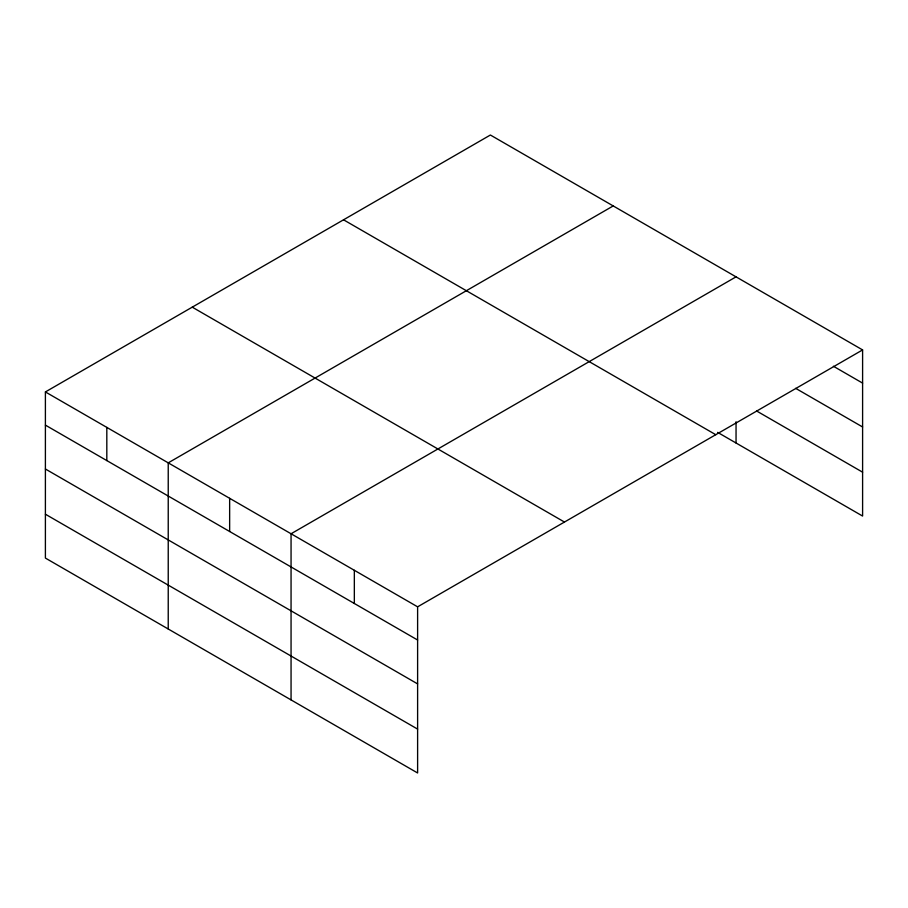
<?xml version="1.0" encoding="UTF-8"?>
<svg xmlns="http://www.w3.org/2000/svg" width="908" height="908" viewBox="0 0 908 908"><rect width="100%" height="100%" fill="white"/><g stroke="black" fill="none" stroke-linecap="round" stroke-linejoin="round"><path stroke-width="1.36" d="M862.6 349.921L490.388 135.02L45.4 391.938L45.4 558.079L417.612 772.98L417.612 606.828L862.6 349.921L862.6 516.062L717.626 432.367M613.218 205.934L168.23 462.853L168.23 628.994M736.048 276.849L291.059 533.768L291.059 699.909M833.396 366.242L862.6 383.108M795.669 388.34L862.6 426.976M756.739 411.063L862.6 472.183M343.542 219.804L715.754 434.694M192.246 307.154L564.458 522.043M45.4 391.938L417.612 606.828M45.4 425.126L417.612 640.015M45.4 469.005L417.612 683.894M45.4 514.212L417.612 729.101M736.048 421.766L736.048 443.002M354.336 570.292L354.336 603.491M229.645 498.31L229.645 531.498M106.815 427.396L106.815 460.583"/></g></svg>
